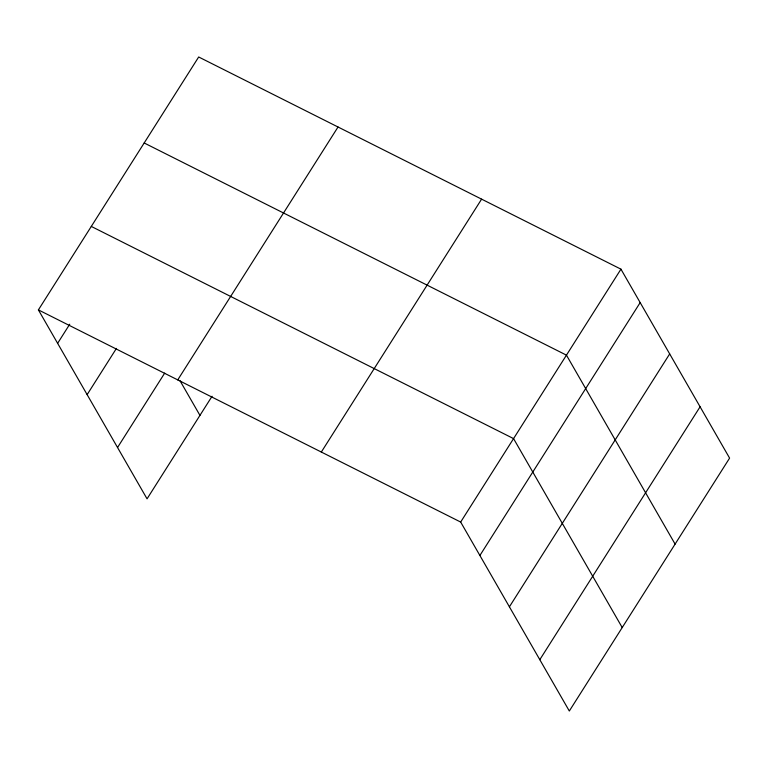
<?xml version="1.0" encoding="UTF-8"?>
<svg xmlns="http://www.w3.org/2000/svg" width="768" height="768" viewBox="0 0 768 768"><rect width="100%" height="100%" fill="white"/><g stroke="black" fill="none" stroke-linecap="round" stroke-linejoin="round"><path stroke-width="1.15" d="M38.4 309.888L198.682 56.986L620.947 269.165L729.6 458.112L569.318 711.014L460.666 522.058L38.4 309.888L147.053 498.835L212.054 396.278M57.629 343.315L69.734 324.211M87.139 394.637L116.448 348.384M117.542 447.514L164.698 373.104M177.744 379.901L338.026 127.008M321.322 452.045L481.603 199.142M460.666 522.058L620.947 269.165M479.894 555.494L640.176 302.592M509.405 606.816L669.686 353.914M539.808 659.693L700.09 406.79M144.182 142.973L566.458 355.152L675.101 544.099M91.296 226.426L513.562 438.605L622.214 627.552M179.875 380.486L199.949 415.382"/></g></svg>
